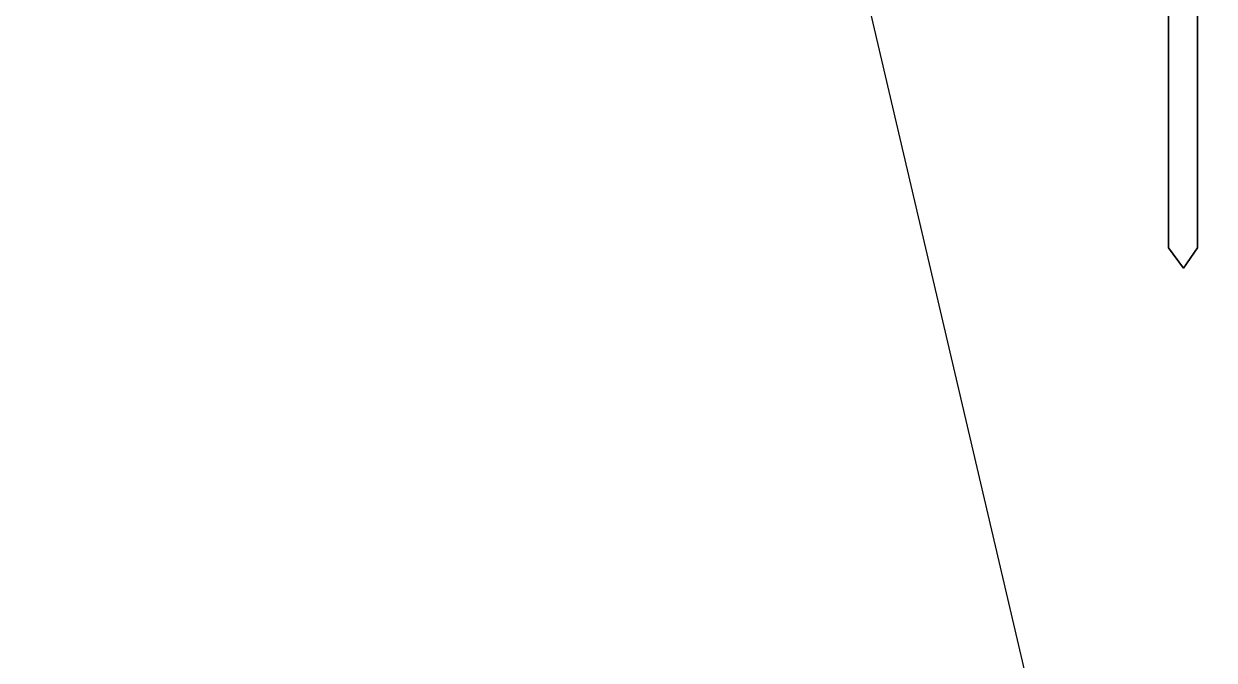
# Model space of a CAD drawing. Extents: x -2057 to 2225, y -44 to 31181.
# Drawn here: x -816.4 to -362.8, y 1862.2 to 2104.5 of the extents above; entities that cross this region are included whole.
import ezdxf

# ---------------------------------------------------------------- set-up
doc = ezdxf.new("R2010")
doc.units = 0
for name, color, linetype in [('etching', 7, 'CONTINUOUS'), ('L2D0_etching2', 4, 'CONTINUOUS'), ('L3D0_etching3', 5, 'CONTINUOUS'), ('polyimide', 9, 'CONTINUOUS'), ('polyimide_etch_borders', 10, 'CONTINUOUS')]:
    doc.layers.add(name, color=color, linetype=linetype)

msp = doc.modelspace()

# ---------------------------------------------------------------- linework, layer by layer
at = {"layer": 'etching'}
for points in [[(1890.612, 20342.595), (1890.612, 10404.624), (907.37, 8971.06), (907.37, 3311.52), (208.395, -1.125), (80.82, -44.08), (0, 0), (-775.12, 3311.52), (-775.12, 8985.76), (-1736.396, 10397.27), (-1736.396, 20343.044)], [(-380.208, 2267.31), (-380.208, 2019.247), (-380.17, 2019.247), (-374.49, 2011.52), (-369.208, 2019.247), (-369.208, 2267.31)]]:
    msp.add_lwpolyline(points, dxfattribs=at)
at = {"layer": 'L2D0_etching2'}
msp.add_lwpolyline([(1890.612, 20342.595), (1890.612, 10404.624), (907.37, 8971.06), (907.37, 3311.52), (208.395, -1.125), (80.82, -44.08), (0, 0), (-775.12, 3311.52), (-775.12, 8985.76), (-1736.396, 10397.27), (-1736.396, 20343.044)], dxfattribs=at)
at = {"layer": 'L3D0_etching3'}
for points in [[(1890.612, 20342.595), (1890.612, 10404.624), (907.37, 8971.06), (907.37, 3311.52), (208.395, -1.125), (80.82, -44.08), (0, 0), (-775.12, 3311.52), (-775.12, 8985.76), (-1736.396, 10397.27), (-1736.396, 20343.044)], [(-380.208, 2267.31), (-380.208, 2019.247), (-380.17, 2019.247), (-374.49, 2011.52), (-369.208, 2019.247), (-369.208, 2267.31)]]:
    msp.add_lwpolyline(points, dxfattribs=at)
at = {"layer": 'polyimide'}
for points in [[(-369.208, 2267.31), (-369.208, 2019.247), (-374.49, 2011.52), (-380.17, 2019.247), (-380.208, 2019.247), (-380.208, 2267.31)], [(-380.208, 2267.31), (-380.208, 2019.247), (-380.17, 2019.247), (-374.49, 2011.52), (-369.208, 2019.247), (-369.208, 2267.31)]]:
    msp.add_lwpolyline(points, dxfattribs=at)
at = {"layer": 'polyimide_etch_borders'}
msp.add_lwpolyline([(1890.612, 20342.595), (1890.612, 10404.624), (907.37, 8971.06), (907.37, 3311.52), (208.395, -1.125), (80.82, -44.08), (0, 0), (-775.12, 3311.52), (-775.12, 8985.76), (-1736.396, 10397.27), (-1736.396, 20343.044)], dxfattribs=at)

doc.saveas('drawing.dxf')
